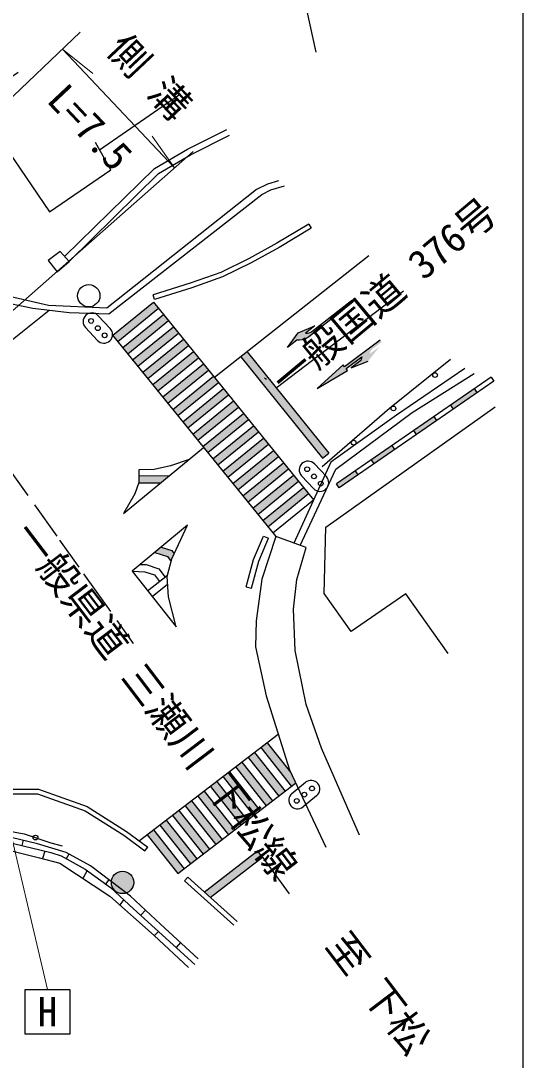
# Model space of a CAD drawing. Units: millimetres at full size, sheet at 1:1000; details may follow other scales. Extents: x 40000 to 680000, y 20000 to 380000.
# Drawn here: x 547438 to 579000, y 258934 to 324316 of the extents above; entities that cross this region are included whole.
import ezdxf
from ezdxf.enums import TextEntityAlignment as Align

# ---------------------------------------------------------------- set-up
doc = ezdxf.new("R2010")
doc.units = ezdxf.units.MM
doc.header["$LTSCALE"] = 1000
for name, color, linetype, lineweight in [('M-BGD', 7, 'Continuous', 25), ('M-BGD-EXST', 7, 'Continuous', 25), ('M-BMK-SRVR', 3, 'Continuous', 25), ('M-STR-HTXT', 7, 'Continuous', 13), ('M-STR-STRC', 7, 'Continuous', 25), ('M-TTL-BAND', 7, 'Continuous', 25)]:
    doc.layers.add(name, color=color, linetype=linetype, lineweight=lineweight)
doc.layers.add('M-BMK-HTXT', color=7, linetype='Continuous')
doc.styles.add('ＭＳ ゴシック', font='')
doc.styles.get('ＭＳ ゴシック').set_extended_font_data('MS Gothic')

msp = doc.modelspace()

# ---------------------------------------------------------------- hatches: boundary and pattern name
at = {"layer": 'M-BGD'}
for points in [[(576117, 300929), (575947, 301176), (574451, 300142), (574622, 299895)], [(573581, 299175), (573410, 299422), (572134, 298540), (572304, 298293)], [(570945, 297353), (570775, 297600), (569472, 296699), (569642, 296452)], [(568634, 295755), (568463, 296002), (567277, 295182), (567448, 294935)], [(554529, 270116, -0.41421), (553829, 269416, -0.41421), (553129, 270116, -1)]]:
    msp.add_hatch(color=256, dxfattribs=at).paths.add_polyline_path(points)
at = {"layer": 'M-STR-STRC'}
for points in [[(565326, 304662), (565917, 305124), (564866, 304683), (564184, 303769), (564774, 304231), (564794, 304230), (564952, 304226), (565106, 304245), (565257, 304289), (565400, 304354), (565530, 304441), (568307, 306613), (568215, 306730), (565714, 304775), (565655, 304735), (565551, 304687), (565440, 304662)], [(556086, 306231), (555771, 306620), (553211, 304538), (553525, 304150)], [(556715, 305454), (556400, 305843), (553840, 303761), (554154, 303372)], [(557344, 304677), (557029, 305065), (554469, 302984), (554783, 302595)], [(557973, 303899), (557659, 304288), (555098, 302206), (555412, 301818)], [(567959, 302317), (567870, 302437), (568864, 303179), (568817, 303030), (568801, 302944), (568200, 302496), (569261, 302913), (569963, 303810), (569363, 303363), (569394, 303472), (569446, 303574), (569519, 303661), (569574, 303707), (570115, 304110), (570025, 304230), (567780, 302557), (567690, 302677), (566061, 301182)], [(558602, 303122), (558288, 303511), (555727, 301429), (556041, 301040)], [(561659, 303488), (561267, 303178), (566398, 296809), (566787, 297123)], [(559231, 302345), (558917, 302733), (556356, 300652), (556670, 300263)], [(559860, 301567), (559546, 301956), (556985, 299874), (557300, 299486)], [(560489, 300790), (560175, 301179), (557614, 299097), (557929, 298708)], [(561118, 300012), (560804, 300401), (558243, 298320), (558558, 297931)], [(561747, 299235), (561433, 299624), (558872, 297542), (559187, 297154)], [(562376, 298458), (562062, 298846), (559501, 296765), (559816, 296376)], [(563005, 297680), (562691, 298069), (560130, 295987), (560445, 295599)], [(563634, 296903), (563320, 297292), (560759, 295210), (561074, 294821)], [(564264, 296126), (563949, 296514), (561388, 294433), (561703, 294044)], [(556723, 295693), (554855, 295712), (554860, 295262), (556188, 295248)], [(564893, 295348), (564578, 295737), (562017, 293655), (562332, 293267)], [(565522, 294571), (565207, 294960), (562646, 292878), (562961, 292489)], [(557078, 290794), (556922, 290996), (556266, 291212), (555858, 290873), (556650, 290612), (556882, 290310), (556925, 290469)], [(562919, 278899), (562523, 278594), (564443, 276160), (564704, 276360), (564377, 277051)], [(562126, 278289), (561730, 277985), (563650, 275551), (564047, 275856)], [(561333, 277680), (560937, 277376), (562857, 274942), (563254, 275246)], [(560540, 277071), (560144, 276766), (562064, 274333), (562461, 274637)], [(559747, 276462), (559350, 276157), (561271, 273723), (561667, 274028)], [(558954, 275853), (558557, 275548), (560478, 273114), (560874, 273419)], [(557368, 274634), (556971, 274330), (558892, 271896), (559288, 272200)], [(558161, 275243), (557764, 274939), (559685, 272505), (560081, 272810)], [(556575, 274025), (556178, 273720), (558099, 271287), (558495, 271591)], [(555781, 273416), (555385, 273111), (557305, 270677), (557702, 270982)], [(562621, 271711), (562315, 272106), (558965, 269513), (559343, 269174)]]:
    msp.add_hatch(color=256, dxfattribs=at).paths.add_polyline_path(points)
h = msp.add_hatch(color=256, dxfattribs=at)
edge = h.paths.add_edge_path()
edge.add_line((556648, 289439), (556629, 289368))

# ---------------------------------------------------------------- linework, layer by layer
at = {"layer": 'M-BGD'}
for p, q in [((557468, 319705), (552391, 316187)), ((565532, 311533), (565687, 311276)), ((555845, 306788), (555754, 307074)), ((576990, 301897), (567277, 295182)), ((577161, 301651), (567448, 294935)), ((576990, 301897), (577161, 301651)), ((576117, 300929), (575947, 301176)), ((574622, 299895), (574451, 300142)), ((573581, 299175), (573410, 299422)), ((572304, 298293), (572134, 298540)), ((570945, 297353), (570775, 297600)), ((569642, 296452), (569472, 296699)), ((568634, 295755), (568463, 296002)), ((567448, 294935), (567277, 295182)), ((562675, 291908), (562998, 291773)), ((561601, 288715), (561939, 288625)), ((547585, 272767), (547504, 272431)), ((548943, 272086), (548799, 271621)), ((555234, 272100), (555413, 272340)), ((550452, 271901), (550294, 271609)), ((551599, 270869), (551331, 270373)), ((552974, 270292), (552773, 270026)), ((557726, 270224), (557927, 270447)), ((560824, 267438), (557726, 270224)), ((561025, 267662), (557927, 270447)), ((553906, 269038), (553653, 268702)), ((555276, 268375), (554973, 268055)), ((556087, 267040), (555838, 266769)), ((557474, 266334), (557195, 266030))]:
    msp.add_line(p, q, dxfattribs=at)
for points in [[(473394, 327195), (478661, 327504), (484700, 327742), (489400, 327668), (494485, 327046), (499975, 326074), (506495, 324353), (512064, 322722), (517857, 320803), (523865, 318525), (525134, 317883), (532674, 314150), (534840, 313015), (542933, 307595), (544363, 306978), (545939, 306701), (548185, 306246), (550477, 305970), (552963, 305889), (562572, 313397), (563146, 313675), (564013, 313929)], [(547282, 321055), (545345, 319790), (546254, 318269), (545543, 317736), (549239, 312303), (553094, 314950), (552123, 316659)], [(550191, 309498), (555843, 315023), (557915, 316240), (560372, 317478)], [(550480, 309183), (556088, 314702), (558106, 315889), (560552, 317121)], [(563635, 314239), (562926, 314041), (562249, 313703), (552840, 306238), (549173, 306401), (543893, 307621), (539296, 310619)], [(565532, 311533), (563527, 310325), (561777, 309358), (560000, 308477), (558080, 307809), (555754, 307074)], [(565687, 311276), (563677, 310065), (561917, 309092), (560116, 308200), (558174, 307524), (555845, 306788)], [(574437, 303004), (570600, 299925), (566370, 296258)], [(575338, 302454), (571035, 299505), (566925, 296556), (564588, 291461)], [(564995, 291313), (567239, 296118), (572028, 299673), (575922, 302136)], [(574294, 284507), (571619, 288269), (568201, 285893), (566502, 288293), (566601, 292467), (577246, 300028)], [(561601, 288715), (562058, 290432), (562675, 291908)], [(561939, 288625), (562390, 290319), (562998, 291773)], [(568710, 273087), (566321, 278552), (565365, 281310), (564675, 284705), (564569, 287305), (564781, 289162), (565365, 291177), (563460, 291873), (562581, 289183), (562234, 286574), (562180, 284944), (562846, 281856), (564312, 277189), (566603, 272343)], [(542321, 274954), (545492, 275990), (548542, 275990), (551616, 274894), (554087, 273328), (555413, 272340)], [(542414, 274669), (545539, 275690), (548490, 275690), (551484, 274623), (553917, 273081), (555234, 272100)], [(526275, 258963), (529383, 262553), (530926, 264462), (533551, 266970), (536360, 269133), (537971, 270215), (541034, 272147), (542783, 272768), (545040, 273298), (546510, 273393), (547642, 273183), (549322, 272607), (550036, 272423)], [(558579, 265320), (556215, 267489), (554338, 269262), (551826, 271158), (550279, 271994), (548481, 272551), (546831, 272949), (545545, 272983), (544567, 272778), (542871, 272392), (541468, 271843), (539033, 270387), (535878, 268337), (533397, 266369), (531428, 264482), (530631, 263648), (528901, 261476), (526670, 258883)], [(526921, 258747), (531465, 264234), (533611, 266209), (534711, 267083), (537026, 268731), (539658, 270469), (541581, 271612), (543196, 272154), (545567, 272695), (546970, 272560), (549319, 271995), (549963, 271792), (551476, 270957), (553082, 269804), (554528, 268461), (558367, 264962)], [(527235, 258729), (531016, 263280), (533509, 265728), (536113, 267753), (542258, 271618), (545678, 272392), (548614, 271671), (549887, 271325), (553026, 269257), (555819, 266788), (557967, 264770)]]:
    msp.add_lwpolyline(points, dxfattribs=at)
msp.add_lwpolyline([(549160, 309244), (549729, 308534), (550480, 309183), (549902, 309812)], close=True, dxfattribs=at)
for centre, radius in [((551707, 307019), 700), ((573464, 302031), 150), ((570847, 299931), 150), ((568353, 297778), 150), ((548361, 272936), 150), ((553829, 270116), 700)]:
    msp.add_circle(centre, radius, dxfattribs=at)
at = {"layer": 'M-BGD-EXST'}
msp.add_lwpolyline([(547704, 263390), (550517, 263390), (550517, 260577), (547704, 260577)], close=True, dxfattribs=at)
at = {"layer": 'M-BMK-SRVR'}
msp.add_line((565991, 322347), (561511, 342864), dxfattribs=at)
at = {"layer": 'M-STR-HTXT'}
for p, q in [((537720, 310828), (551175, 323595)), ((550058, 322535), (557101, 315059)), ((550058, 322535), (551967, 320992)), ((555691, 317068), (557101, 315059)), ((546723, 305909), (558264, 316084)), ((546296, 275409), (549110, 263390))]:
    msp.add_line(p, q, dxfattribs=at)
at = {"layer": 'M-STR-STRC'}
for p, q in [((569312, 309521), (559612, 301874)), ((563473, 301236), (571485, 307327)), ((565714, 304775), (568215, 306730)), ((537954, 297074), (549209, 306123)), ((553525, 304150), (556086, 306231)), ((568307, 306613), (565530, 304441)), ((552302, 305767), (553056, 304967)), ((553840, 303761), (556400, 305843)), ((554154, 303372), (556715, 305454)), ((552256, 304212), (551501, 305013)), ((554444, 302964), (557029, 305065)), ((564184, 303769), (564866, 304683)), ((564866, 304683), (565917, 305124)), ((565917, 305124), (565326, 304662)), ((565440, 304662), (565551, 304687)), ((565551, 304687), (565655, 304735)), ((565655, 304735), (565714, 304775)), ((553204, 304546), (563460, 291873)), ((554783, 302595), (557344, 304677)), ((555098, 302206), (557659, 304288)), ((564774, 304231), (564184, 303769)), ((564794, 304230), (564774, 304231)), ((564952, 304226), (564794, 304230)), ((565106, 304245), (564952, 304226)), ((565257, 304289), (565106, 304245)), ((565400, 304354), (565257, 304289)), ((565326, 304662), (565440, 304662)), ((565530, 304441), (565400, 304354)), ((570025, 304230), (567780, 302557)), ((555412, 301818), (557973, 303899)), ((555727, 301429), (558288, 303511)), ((561656, 303492), (566787, 297123)), ((556041, 301040), (558602, 303122)), ((556356, 300652), (558917, 302733)), ((561267, 303178), (566398, 296809)), ((567870, 302437), (568864, 303179)), ((568801, 302944), (568200, 302496)), ((568200, 302496), (569261, 302913)), ((568817, 303030), (568801, 302944)), ((568864, 303179), (568817, 303030)), ((556670, 300263), (559231, 302345)), ((567690, 302677), (566061, 301182)), ((566061, 301182), (567959, 302317)), ((567780, 302557), (567690, 302677)), ((567959, 302317), (567870, 302437)), ((556985, 299874), (559546, 301956)), ((557300, 299486), (559860, 301567)), ((562864, 301742), (562751, 301840)), ((557614, 299097), (560175, 301179)), ((557929, 298708), (560489, 300790)), ((558243, 298320), (560804, 300401)), ((558558, 297931), (561118, 300012)), ((558872, 297542), (561433, 299624)), ((559187, 297154), (561747, 299235)), ((559501, 296765), (562062, 298846)), ((559816, 296376), (562376, 298458)), ((560130, 295987), (562691, 298069)), ((560445, 295599), (563005, 297680)), ((553881, 293328), (558923, 297478)), ((560759, 295210), (563320, 297292)), ((561074, 294821), (563634, 296903)), ((566398, 296809), (566787, 297123)), ((561388, 294433), (563949, 296514)), ((565879, 296443), (566634, 295643)), ((546729, 296075), (547879, 294457)), ((554855, 295712), (556723, 295693)), ((561703, 294044), (564264, 296126)), ((562014, 293653), (564578, 295737)), ((565833, 294888), (565079, 295689)), ((554850, 295262), (556188, 295248)), ((562329, 293265), (564893, 295348)), ((562645, 292877), (565207, 294960)), ((562960, 292489), (565522, 294571)), ((548302, 293864), (549695, 291905)), ((563275, 292101), (565836, 294182)), ((549876, 291651), (551087, 289948)), ((551378, 289538), (553069, 287162)), ((555407, 288452), (556648, 289439)), ((555687, 288100), (556661, 288875)), ((553476, 286589), (554499, 285151)), ((563609, 279428), (554889, 272730)), ((562523, 278594), (564443, 276160)), ((562915, 278904), (564377, 277051)), ((561730, 277985), (563650, 275551)), ((562126, 278289), (564047, 275856)), ((560937, 277376), (562857, 274942)), ((561333, 277680), (563254, 275246)), ((560144, 276766), (562064, 274333)), ((560540, 277071), (562461, 274637)), ((559350, 276157), (561271, 273723)), ((559747, 276462), (561667, 274028)), ((564472, 275719), (565324, 276415)), ((558557, 275548), (560478, 273114)), ((558954, 275853), (560874, 273419)), ((566020, 275563), (565168, 274867)), ((557368, 274634), (559288, 272200)), ((557764, 274939), (559685, 272505)), ((558161, 275243), (560081, 272810)), ((556575, 274025), (558495, 271591)), ((556971, 274330), (558892, 271896)), ((555781, 273416), (557702, 270982)), ((556178, 273720), (558099, 271287)), ((558965, 269513), (562315, 272106)), ((562621, 271711), (562315, 272106)), ((559343, 269174), (562621, 271711)), ((562621, 271711), (564300, 269394))]:
    msp.add_line(p, q, dxfattribs=at)
for points in [[(553211, 304538), (555771, 306620), (565836, 294182)], [(558007, 296724), (556839, 296320), (555824, 296097), (554850, 296076), (554860, 295275), (554596, 294555), (553881, 293328)], [(556266, 291212), (556922, 290996), (557078, 290794)], [(555858, 290873), (556650, 290612), (556882, 290310)], [(554427, 289686), (555224, 289661), (555834, 289460), (556153, 289045)], [(554949, 290120), (555304, 290108), (556106, 289844), (556509, 289320)], [(555385, 273111), (557305, 270677), (564704, 276360)]]:
    msp.add_lwpolyline(points, dxfattribs=at)
msp.add_lwpolyline([(557920, 292585), (554427, 289686), (557200, 286194), (556713, 288078), (556629, 289368), (556925, 290469)], close=True, dxfattribs=at)
for centre in [(551852, 305434), (552277, 304983), (552703, 304531), (565429, 296110), (565855, 295659), (566280, 295208), (565733, 276031), (564773, 275247), (565253, 275639)]:
    msp.add_circle(centre, 150, dxfattribs=at)
for centre, start, end in [((551901, 305390), 133.31229, 223.31229), ((551901, 305390), 43.31229, 133.31229), ((552656, 304590), 313.31229, 43.31229), ((552656, 304590), 223.31229, 313.31229), ((565479, 296066), 133.31229, 223.31229), ((565479, 296066), 43.31229, 133.31229), ((566233, 295266), 313.31229, 43.31229), ((566233, 295266), 223.31229, 313.31229), ((565672, 275989), 39.24035, 129.24035), ((565672, 275989), 309.24035, 39.24035), ((564820, 275293), 129.24035, 219.24035), ((564820, 275293), 219.24035, 309.24035)]:
    msp.add_arc(centre, 550, start, end, dxfattribs=at)
at = {"layer": 'M-TTL-BAND'}
msp.add_line((579000, 20000), (579000, 370000), dxfattribs=at)

# ---------------------------------------------------------------- texts
at = {"layer": 'M-BGD-EXST', "style": 'ＭＳ ゴシック'}
msp.add_text('H', height=1833, dxfattribs=at).set_placement((549110, 261984), align=Align.MIDDLE_CENTER)
at = {"layer": 'M-BMK-HTXT', "style": 'ＭＳ ゴシック'}
for s, rotation, p in [('一般国道 376号', 39.886, (564463, 300306)), ('一般県道 三瀬川 下松線    至 下松', 307.257, (546424, 291640))]:
    msp.add_text(s, height=1833, rotation=rotation, dxfattribs=at).set_placement(p, align=Align.BOTTOM_LEFT)
at = {"layer": 'M-STR-HTXT', "style": 'ＭＳ ゴシック'}
for s, p in [('側 溝', (554472, 319775)), ('L=7.5', (550725, 316617))]:
    msp.add_text(s, height=1833, rotation=313.293, dxfattribs=at).set_placement(p, align=Align.BOTTOM_CENTER)

doc.saveas('drawing.dxf')
